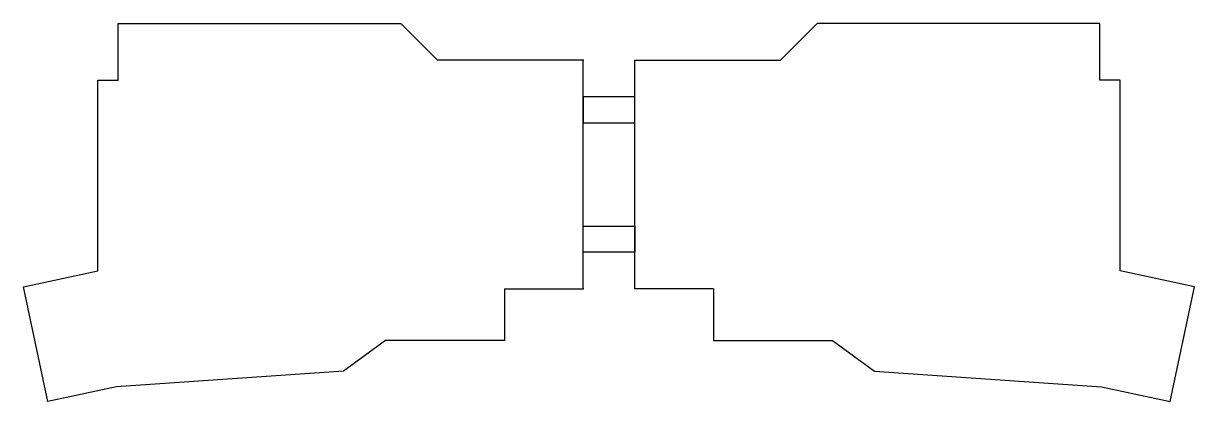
# Model space of a CAD drawing. Header units: millimetres. Extents: x -141 to 131, y -88 to 0.
import ezdxf

# ---------------------------------------------------------------- set-up
doc = ezdxf.new("R2010")
doc.units = ezdxf.units.MM
doc.layers.get('0').update_dxf_attribs({"linetype": 'CONTINUOUS'})

msp = doc.modelspace()

# ---------------------------------------------------------------- linework, layer by layer
for p, q in [((-118.56, -13.23), (-118.56, -0.05)), ((-118.56, -0.05), (-52.92, -0.05)), ((-52.92, -0.05), (-44.42, -8.55)), ((43.8, -0.05), (35.3, -8.55)), ((109.44, -0.05), (43.8, -0.05)), ((109.44, -13.23), (109.44, -0.05)), ((-10.56, -8.55), (-44.42, -8.55)), ((-10.56, -61.62), (-10.56, -8.55)), ((1.44, -61.62), (1.44, -8.55)), ((1.44, -8.55), (35.3, -8.55)), ((-123.31, -13.23), (-118.56, -13.23)), ((-123.31, -57.46), (-123.31, -13.23)), ((114.19, -13.23), (109.44, -13.23)), ((114.19, -57.46), (114.19, -13.23)), ((-140.57, -61.13), (-123.31, -57.46)), ((131.45, -61.13), (114.19, -57.46)), ((-134.91, -87.74), (-140.57, -61.13)), ((-28.85, -61.62), (-28.85, -73.57)), ((-28.85, -61.62), (-10.56, -61.62)), ((19.73, -61.62), (1.44, -61.62)), ((19.73, -61.62), (19.73, -73.57)), ((125.79, -87.74), (131.45, -61.13)), ((-56.49, -73.57), (-66.2, -80.66)), ((-28.85, -73.57), (-56.49, -73.57)), ((19.73, -73.57), (47.37, -73.57)), ((47.37, -73.57), (57.08, -80.66)), ((-66.2, -80.66), (-118.97, -84.35)), ((57.08, -80.66), (109.85, -84.35)), ((-118.97, -84.35), (-134.91, -87.74)), ((109.85, -84.35), (125.79, -87.74))]:
    msp.add_line(p, q)
for points in [[(1.44, -17.09), (-10.56, -17.09), (-10.56, -23.09), (1.44, -23.09)], [(-10.56, -47.09), (1.44, -47.09), (1.44, -53.09), (-10.56, -53.09)]]:
    msp.add_lwpolyline(points, close=True)
for p in [(-10.56, -8.55), (-10.56, -61.62)]:
    msp.add_point(p)

doc.saveas('drawing.dxf')
